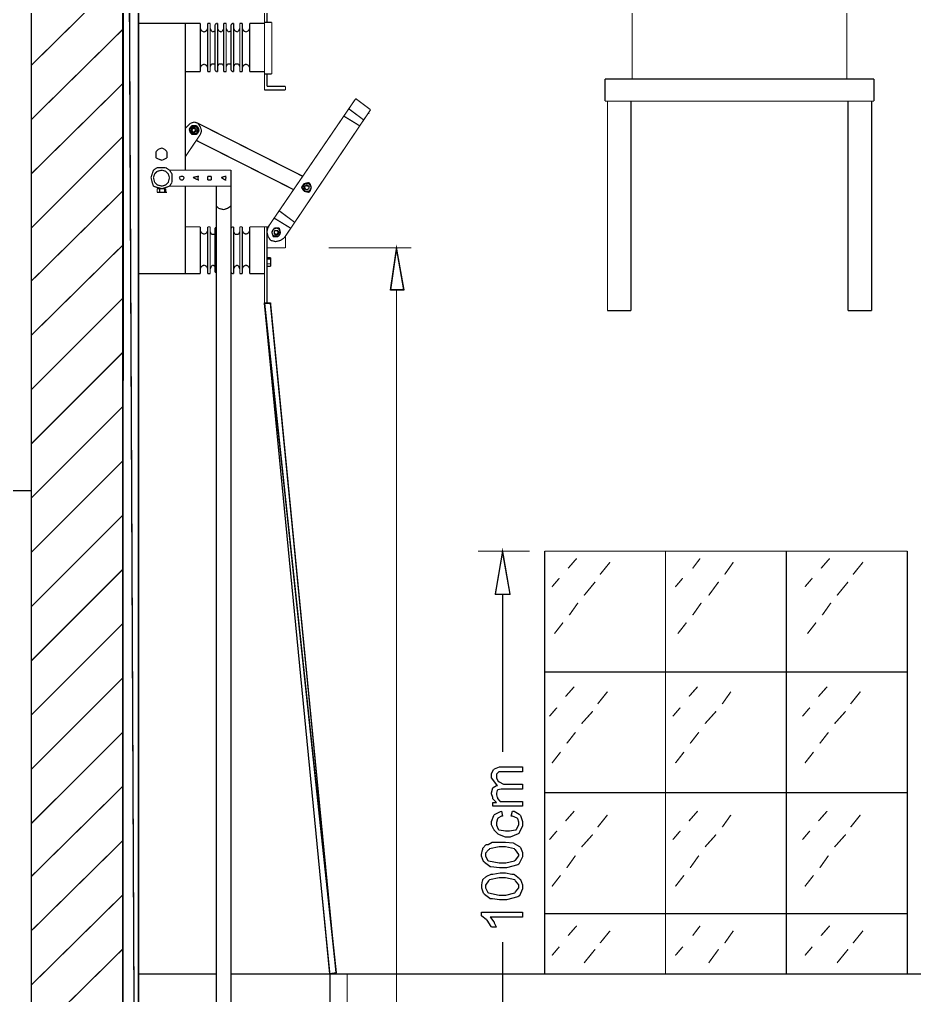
# Model space of a CAD drawing. Header units: metres. Extents: x 3290 to 4536, y 1562 to 1983.
# Drawn here: x 4039.74 to 4056.4, y 1700.83 to 1719.01 of the extents above; entities that cross this region are included whole.
import ezdxf

# ---------------------------------------------------------------- set-up
doc = ezdxf.new("R2010")
doc.units = ezdxf.units.M
for name, color, linetype in [('C00-00-00-BLACK', 7, 'Continuous'), ('C00-00-FF', 5, 'Continuous'), ('C00-7E-FF', 150, 'Continuous'), ('CC6-C8-CA', 254, 'Continuous'), ('CFF-00-00', 1, 'Continuous'), ('CFF-7E-00', 30, 'Continuous')]:
    doc.layers.add(name, color=color, linetype=linetype)

msp = doc.modelspace()

# ---------------------------------------------------------------- linework, layer by layer
at = {"layer": 'C00-00-00-BLACK', "const_width": 0.0229}
for points in [[(4039.96, 1742.21), (4039.96, 1681.01)], [(4041.659, 1742.21), (4041.659, 1681.01)], [(4041.659, 1681.331), (4041.682, 1741.889)], [(4041.958, 1741.889), (4041.958, 1681.422)], [(4041.659, 1725.475), (4041.659, 1681.01)], [(4051.145, 1719.989), (4051.145, 1718.726)], [(4055.141, 1719.989), (4055.141, 1717.899)], [(4039.96, 1718.153), (4041.659, 1719.828)], [(4044.3, 1719.484), (4044.3, 1717.693)], [(4044.345, 1719.484), (4044.345, 1718.955)], [(4041.958, 1718.933), (4042.829, 1718.933)], [(4042.829, 1718.933), (4043.106, 1718.933)], [(4042.829, 1718.933), (4042.829, 1716.201)], [(4043.106, 1718.933), (4043.106, 1718.037)], [(4043.29, 1718.933), (4043.244, 1718.933)], [(4043.244, 1718.933), (4043.244, 1718.91)], [(4043.244, 1718.91), (4043.244, 1718.06)], [(4043.29, 1718.91), (4043.29, 1718.933)], [(4043.29, 1718.91), (4043.29, 1718.06)], [(4043.405, 1718.933), (4043.381, 1718.91)], [(4043.381, 1718.91), (4043.381, 1718.06)], [(4043.427, 1718.933), (4043.405, 1718.933)], [(4043.427, 1718.91), (4043.427, 1718.933)], [(4043.427, 1718.91), (4043.427, 1718.06)], [(4043.588, 1718.933), (4043.542, 1718.933)], [(4043.542, 1718.933), (4043.542, 1718.91)], [(4043.542, 1718.91), (4043.542, 1718.06)], [(4043.588, 1718.91), (4043.588, 1718.933)], [(4043.588, 1718.91), (4043.588, 1718.06)], [(4043.704, 1718.933), (4043.679, 1718.91)], [(4043.679, 1718.91), (4043.679, 1718.06)], [(4043.727, 1718.933), (4043.704, 1718.933)], [(4043.727, 1718.91), (4043.727, 1718.933)], [(4043.727, 1718.91), (4043.727, 1718.06)], [(4043.887, 1718.933), (4043.841, 1718.933)], [(4043.841, 1718.933), (4043.841, 1718.91)], [(4043.841, 1718.91), (4043.841, 1718.06)], [(4043.887, 1718.91), (4043.887, 1718.933)], [(4043.887, 1718.91), (4043.887, 1718.06)], [(4044.025, 1718.933), (4044.3, 1718.933)], [(4044.025, 1718.933), (4044.025, 1718.037)], [(4044.3, 1718.955), (4044.437, 1718.955)], [(4044.437, 1718.955), (4044.437, 1717.991)], [(4039.96, 1717.143), (4041.659, 1718.818)], [(4043.106, 1718.841), (4043.129, 1718.795)], [(4043.129, 1718.795), (4043.176, 1718.773)], [(4043.176, 1718.773), (4043.221, 1718.795)], [(4043.221, 1718.795), (4043.244, 1718.841)], [(4043.29, 1718.841), (4043.313, 1718.795)], [(4043.313, 1718.795), (4043.336, 1718.773)], [(4043.336, 1718.773), (4043.381, 1718.795)], [(4043.381, 1718.795), (4043.381, 1718.841)], [(4043.427, 1718.841), (4043.45, 1718.795)], [(4043.45, 1718.795), (4043.496, 1718.773)], [(4043.496, 1718.773), (4043.519, 1718.795)], [(4043.519, 1718.795), (4043.542, 1718.841)], [(4043.588, 1718.841), (4043.61, 1718.795)], [(4043.61, 1718.795), (4043.634, 1718.773)], [(4043.634, 1718.773), (4043.679, 1718.795)], [(4043.679, 1718.795), (4043.679, 1718.841)], [(4043.727, 1718.841), (4043.75, 1718.795)], [(4043.75, 1718.795), (4043.796, 1718.773)], [(4043.796, 1718.773), (4043.818, 1718.795)], [(4043.818, 1718.795), (4043.841, 1718.841)], [(4043.887, 1718.841), (4043.91, 1718.795)], [(4043.91, 1718.795), (4043.956, 1718.773)], [(4043.956, 1718.773), (4044.001, 1718.795)], [(4044.001, 1718.795), (4044.025, 1718.841)], [(4051.145, 1718.726), (4051.145, 1717.899)], [(4043.129, 1718.153), (4043.106, 1718.108)], [(4043.176, 1718.176), (4043.129, 1718.153)], [(4043.221, 1718.153), (4043.176, 1718.176)], [(4043.244, 1718.108), (4043.221, 1718.153)], [(4043.313, 1718.176), (4043.29, 1718.13)], [(4043.336, 1718.176), (4043.313, 1718.176)], [(4043.381, 1718.176), (4043.336, 1718.176)], [(4043.381, 1718.13), (4043.381, 1718.176)], [(4043.45, 1718.176), (4043.427, 1718.13)], [(4043.496, 1718.176), (4043.45, 1718.176)], [(4043.519, 1718.176), (4043.496, 1718.176)], [(4043.542, 1718.13), (4043.519, 1718.176)], [(4043.61, 1718.176), (4043.588, 1718.13)], [(4043.634, 1718.176), (4043.61, 1718.176)], [(4043.679, 1718.176), (4043.634, 1718.176)], [(4043.679, 1718.13), (4043.679, 1718.176)], [(4043.75, 1718.176), (4043.727, 1718.13)], [(4043.796, 1718.176), (4043.75, 1718.176)], [(4043.818, 1718.176), (4043.796, 1718.176)], [(4043.841, 1718.13), (4043.818, 1718.176)], [(4043.91, 1718.153), (4043.887, 1718.108)], [(4043.956, 1718.176), (4043.91, 1718.153)], [(4044.001, 1718.153), (4043.956, 1718.176)], [(4044.025, 1718.108), (4044.001, 1718.153)], [(4042.829, 1718.037), (4043.106, 1718.037)], [(4043.244, 1718.06), (4043.244, 1718.037)], [(4043.244, 1718.037), (4043.29, 1718.037)], [(4043.29, 1718.037), (4043.29, 1718.06)], [(4043.381, 1718.06), (4043.405, 1718.037)], [(4043.405, 1718.037), (4043.427, 1718.037)], [(4043.427, 1718.037), (4043.427, 1718.06)], [(4043.542, 1718.06), (4043.542, 1718.037)], [(4043.542, 1718.037), (4043.588, 1718.037)], [(4043.588, 1718.037), (4043.588, 1718.06)], [(4043.679, 1718.06), (4043.704, 1718.037)], [(4043.704, 1718.037), (4043.727, 1718.037)], [(4043.727, 1718.037), (4043.727, 1718.06)], [(4043.841, 1718.06), (4043.841, 1718.037)], [(4043.841, 1718.037), (4043.887, 1718.037)], [(4043.887, 1718.037), (4043.887, 1718.06)], [(4044.025, 1718.037), (4044.3, 1718.037)], [(4044.437, 1717.991), (4044.3, 1717.991)], [(4044.345, 1717.991), (4044.345, 1717.762)], [(4039.96, 1716.133), (4041.659, 1717.808)], [(4050.639, 1717.899), (4050.639, 1717.486)], [(4055.095, 1717.899), (4050.639, 1717.899)], [(4055.647, 1717.899), (4055.095, 1717.899)], [(4055.647, 1717.899), (4055.647, 1717.486)], [(4044.691, 1717.693), (4044.3, 1717.693)], [(4044.345, 1717.762), (4044.691, 1717.762)], [(4044.691, 1717.762), (4044.691, 1717.693)], [(4045.999, 1717.533), (4044.369, 1715.145)], [(4046.275, 1717.326), (4045.999, 1717.533)], [(4054.82, 1717.486), (4050.639, 1717.486)], [(4050.685, 1717.486), (4050.685, 1713.583)], [(4051.122, 1717.486), (4051.122, 1717.005)], [(4055.647, 1717.486), (4054.82, 1717.486)], [(4055.164, 1717.486), (4055.164, 1713.583)], [(4055.601, 1717.486), (4055.601, 1713.583)], [(4044.668, 1714.939), (4046.275, 1717.326)], [(4045.862, 1717.349), (4046.138, 1717.143)], [(4046.253, 1717.257), (4046.23, 1717.257)], [(4042.923, 1717.074), (4042.875, 1717.028)], [(4042.992, 1717.097), (4042.923, 1717.074)], [(4043.061, 1717.074), (4042.992, 1717.097)], [(4043.061, 1717.074), (4045.012, 1716.087)], [(4043.106, 1717.005), (4043.061, 1717.074)], [(4045.77, 1717.212), (4046.07, 1717.028)], [(4042.875, 1717.028), (4042.829, 1716.981)], [(4043.106, 1716.866), (4042.829, 1716.454)], [(4042.945, 1717.028), (4042.898, 1716.958)], [(4042.923, 1717.005), (4042.898, 1716.958)], [(4042.898, 1716.958), (4042.945, 1716.866)], [(4042.898, 1716.958), (4042.923, 1716.89)], [(4042.992, 1717.028), (4042.923, 1717.005)], [(4042.945, 1717.005), (4042.923, 1716.935)], [(4042.923, 1716.935), (4042.945, 1716.89)], [(4042.923, 1716.89), (4042.992, 1716.866)], [(4043.037, 1717.028), (4042.945, 1717.028)], [(4043.015, 1717.005), (4042.945, 1717.005)], [(4042.992, 1716.981), (4042.945, 1716.981)], [(4042.945, 1716.981), (4042.945, 1716.958)], [(4042.969, 1716.958), (4042.945, 1716.935)], [(4042.945, 1716.958), (4042.945, 1716.912)], [(4042.945, 1716.935), (4042.969, 1716.912)], [(4042.945, 1716.912), (4042.992, 1716.912)], [(4042.945, 1716.89), (4043.015, 1716.89)], [(4042.945, 1716.866), (4043.037, 1716.866)], [(4042.969, 1716.912), (4042.992, 1716.912)], [(4043.061, 1717.005), (4042.992, 1717.028)], [(4043.015, 1716.958), (4042.992, 1716.981)], [(4043.015, 1716.981), (4042.992, 1716.981)], [(4042.992, 1716.912), (4043.015, 1716.935)], [(4042.992, 1716.912), (4043.015, 1716.912)], [(4042.992, 1716.866), (4043.061, 1716.89)], [(4043.037, 1717.005), (4043.015, 1717.005)], [(4043.037, 1716.958), (4043.015, 1716.981)], [(4043.015, 1716.935), (4043.015, 1716.958)], [(4043.015, 1716.912), (4043.037, 1716.958)], [(4043.015, 1716.89), (4043.037, 1716.89)], [(4043.083, 1716.935), (4043.037, 1717.028)], [(4043.061, 1716.958), (4043.037, 1717.005)], [(4043.037, 1716.89), (4043.061, 1716.958)], [(4043.037, 1716.866), (4043.083, 1716.935)], [(4043.083, 1716.958), (4043.061, 1717.005)], [(4043.061, 1716.89), (4043.083, 1716.958)], [(4043.129, 1716.935), (4043.106, 1717.005)], [(4043.106, 1716.866), (4043.129, 1716.935)], [(4051.122, 1717.005), (4051.122, 1713.583)], [(4039.96, 1715.123), (4041.659, 1716.821)], [(4043.037, 1716.752), (4044.852, 1715.834)], [(4042.325, 1716.591), (4042.28, 1716.546)], [(4042.28, 1716.546), (4042.28, 1716.499)], [(4042.28, 1716.499), (4042.28, 1716.43)], [(4042.394, 1716.614), (4042.325, 1716.591)], [(4042.44, 1716.591), (4042.394, 1716.614)], [(4042.486, 1716.546), (4042.44, 1716.591)], [(4042.486, 1716.499), (4042.486, 1716.546)], [(4042.486, 1716.43), (4042.486, 1716.499)], [(4042.28, 1716.43), (4042.325, 1716.408)], [(4042.325, 1716.408), (4042.394, 1716.385)], [(4042.394, 1716.385), (4042.44, 1716.408)], [(4042.44, 1716.408), (4042.486, 1716.43)], [(4042.21, 1716.133), (4042.188, 1716.064)], [(4042.233, 1716.201), (4042.21, 1716.133)], [(4042.302, 1716.248), (4042.233, 1716.201)], [(4042.256, 1716.133), (4042.233, 1716.064)], [(4042.302, 1716.179), (4042.256, 1716.133)], [(4042.394, 1716.248), (4042.302, 1716.248)], [(4042.394, 1716.201), (4042.302, 1716.179)], [(4042.463, 1716.248), (4042.394, 1716.248)], [(4042.463, 1716.179), (4042.394, 1716.201)], [(4042.532, 1716.201), (4042.463, 1716.248)], [(4042.509, 1716.133), (4042.463, 1716.179)], [(4042.532, 1716.064), (4042.509, 1716.133)], [(4042.578, 1716.133), (4042.532, 1716.201)], [(4042.532, 1716.201), (4043.679, 1716.201)], [(4042.578, 1716.064), (4042.578, 1716.133)], [(4043.679, 1716.201), (4043.679, 1696.894)], [(4042.188, 1716.064), (4042.21, 1715.972)], [(4042.21, 1715.972), (4042.233, 1715.903)], [(4042.233, 1716.064), (4042.256, 1715.972)], [(4042.256, 1715.972), (4042.302, 1715.926)], [(4042.463, 1715.926), (4042.509, 1715.972)], [(4042.509, 1715.972), (4042.532, 1716.064)], [(4042.532, 1715.903), (4042.578, 1715.972)], [(4042.578, 1715.972), (4042.578, 1716.064)], [(4042.738, 1716.087), (4042.715, 1716.064)], [(4042.715, 1716.064), (4042.738, 1716.018)], [(4042.761, 1716.087), (4042.738, 1716.087)], [(4042.738, 1716.018), (4042.761, 1716.018)], [(4042.783, 1716.087), (4042.761, 1716.087)], [(4042.761, 1716.018), (4042.783, 1716.018)], [(4042.807, 1716.064), (4042.783, 1716.087)], [(4042.783, 1716.018), (4042.807, 1716.064)], [(4043.061, 1716.087), (4042.969, 1716.064)], [(4042.969, 1716.064), (4043.061, 1716.018)], [(4043.061, 1716.064), (4043.061, 1716.087)], [(4043.061, 1716.087), (4043.083, 1716.087)], [(4043.061, 1716.018), (4043.061, 1716.064)], [(4043.061, 1716.018), (4043.083, 1716.018)], [(4043.29, 1716.087), (4043.244, 1716.087)], [(4043.244, 1716.087), (4043.244, 1716.064)], [(4043.244, 1716.064), (4043.244, 1716.018)], [(4043.244, 1716.018), (4043.29, 1716.018)], [(4043.313, 1716.087), (4043.29, 1716.087)], [(4043.29, 1716.018), (4043.313, 1716.018)], [(4043.313, 1716.064), (4043.313, 1716.087)], [(4043.313, 1716.018), (4043.313, 1716.064)], [(4043.565, 1716.087), (4043.496, 1716.064)], [(4043.496, 1716.064), (4043.565, 1716.018)], [(4043.588, 1716.064), (4043.565, 1716.087)], [(4043.565, 1716.087), (4043.588, 1716.087)], [(4043.565, 1716.018), (4043.588, 1716.064)], [(4043.565, 1716.018), (4043.588, 1716.018)], [(4045.035, 1715.949), (4044.989, 1715.879)], [(4045.057, 1715.949), (4045.012, 1715.879)], [(4045.035, 1715.949), (4045.012, 1715.879)], [(4045.127, 1715.972), (4045.035, 1715.949)], [(4045.127, 1715.949), (4045.035, 1715.949)], [(4045.127, 1715.949), (4045.057, 1715.949)], [(4045.149, 1715.949), (4045.127, 1715.972)], [(4045.149, 1715.926), (4045.127, 1715.949)], [(4045.172, 1715.879), (4045.127, 1715.949)], [(4045.172, 1715.879), (4045.149, 1715.949)], [(4039.96, 1714.135), (4041.659, 1715.81)], [(4042.233, 1715.903), (4042.302, 1715.879)], [(4042.302, 1715.926), (4042.394, 1715.903)], [(4042.302, 1715.879), (4042.394, 1715.856)], [(4042.302, 1715.856), (4042.302, 1715.787)], [(4042.463, 1715.856), (4042.302, 1715.856)], [(4042.302, 1715.787), (4042.325, 1715.787)], [(4042.302, 1715.787), (4042.325, 1715.787)], [(4042.463, 1715.787), (4042.302, 1715.787)], [(4042.325, 1715.787), (4042.349, 1715.787)], [(4042.349, 1715.856), (4042.349, 1715.787)], [(4042.349, 1715.787), (4042.394, 1715.787)], [(4042.394, 1715.903), (4042.463, 1715.926)], [(4042.394, 1715.856), (4042.463, 1715.879)], [(4042.394, 1715.787), (4042.44, 1715.787)], [(4042.44, 1715.856), (4042.44, 1715.787)], [(4042.44, 1715.787), (4042.463, 1715.787)], [(4042.44, 1715.787), (4042.463, 1715.787)], [(4042.463, 1715.879), (4042.532, 1715.903)], [(4042.463, 1715.856), (4042.463, 1715.787)], [(4042.463, 1715.787), (4042.486, 1715.787)], [(4042.532, 1715.903), (4043.679, 1715.903)], [(4042.829, 1715.903), (4042.829, 1714.273)], [(4043.405, 1715.903), (4043.405, 1696.894)], [(4044.989, 1715.879), (4045.035, 1715.81)], [(4045.012, 1715.879), (4045.057, 1715.81)], [(4045.012, 1715.879), (4045.035, 1715.81)], [(4045.057, 1715.903), (4045.035, 1715.879)], [(4045.035, 1715.879), (4045.057, 1715.856)], [(4045.035, 1715.81), (4045.127, 1715.787)], [(4045.035, 1715.81), (4045.127, 1715.787)], [(4045.081, 1715.926), (4045.057, 1715.903)], [(4045.057, 1715.879), (4045.057, 1715.856)], [(4045.057, 1715.856), (4045.081, 1715.834)], [(4045.057, 1715.856), (4045.081, 1715.834)], [(4045.057, 1715.81), (4045.127, 1715.81)], [(4045.127, 1715.903), (4045.081, 1715.926)], [(4045.104, 1715.903), (4045.081, 1715.903)], [(4045.081, 1715.834), (4045.127, 1715.856)], [(4045.081, 1715.834), (4045.127, 1715.856)], [(4045.127, 1715.903), (4045.104, 1715.903)], [(4045.127, 1715.856), (4045.127, 1715.903)], [(4045.127, 1715.879), (4045.127, 1715.903)], [(4045.127, 1715.856), (4045.127, 1715.879)], [(4045.127, 1715.787), (4045.172, 1715.879)], [(4045.127, 1715.81), (4045.149, 1715.834)], [(4045.127, 1715.787), (4045.149, 1715.81)], [(4045.172, 1715.879), (4045.149, 1715.926)], [(4045.149, 1715.834), (4045.172, 1715.879)], [(4045.149, 1715.81), (4045.172, 1715.879)], [(4043.405, 1715.535), (4043.45, 1715.489)], [(4043.45, 1715.489), (4043.542, 1715.466)], [(4043.542, 1715.466), (4043.61, 1715.489)], [(4043.61, 1715.489), (4043.679, 1715.535)], [(4044.576, 1715.443), (4044.852, 1715.237)], [(4044.484, 1715.306), (4044.783, 1715.123)], [(4042.829, 1715.145), (4043.106, 1715.145)], [(4043.106, 1715.145), (4043.106, 1714.273)], [(4043.106, 1715.076), (4043.129, 1715.03)], [(4043.221, 1715.03), (4043.244, 1715.076)], [(4043.29, 1715.145), (4043.244, 1715.145)], [(4043.244, 1715.145), (4043.244, 1715.123)], [(4043.244, 1715.123), (4043.244, 1714.296)], [(4043.29, 1715.123), (4043.29, 1715.145)], [(4043.29, 1715.123), (4043.29, 1714.296)], [(4043.29, 1715.054), (4043.313, 1715.008)], [(4043.405, 1715.145), (4043.381, 1715.123)], [(4043.381, 1715.123), (4043.381, 1714.296)], [(4043.381, 1715.008), (4043.381, 1715.054)], [(4043.704, 1715.145), (4043.679, 1715.123)], [(4043.679, 1715.123), (4043.679, 1714.296)], [(4043.679, 1715.03), (4043.679, 1715.054)], [(4043.727, 1715.145), (4043.704, 1715.145)], [(4043.727, 1715.123), (4043.727, 1715.145)], [(4043.727, 1715.123), (4043.727, 1714.296)], [(4043.727, 1715.054), (4043.75, 1715.008)], [(4043.818, 1715.008), (4043.841, 1715.054)], [(4043.887, 1715.145), (4043.841, 1715.145)], [(4043.841, 1715.145), (4043.841, 1715.123)], [(4043.841, 1715.123), (4043.841, 1714.296)], [(4043.887, 1715.123), (4043.887, 1715.145)], [(4043.887, 1715.123), (4043.887, 1714.296)], [(4043.887, 1715.076), (4043.91, 1715.03)], [(4044.001, 1715.03), (4044.025, 1715.076)], [(4044.025, 1715.145), (4044.025, 1714.273)], [(4044.025, 1715.145), (4044.392, 1715.145)], [(4044.3, 1715.145), (4044.3, 1713.723)], [(4044.345, 1715.145), (4044.345, 1713.723)], [(4044.369, 1715.145), (4044.345, 1715.054)], [(4044.345, 1715.054), (4044.369, 1714.962)], [(4044.484, 1715.123), (4044.437, 1715.054)], [(4044.461, 1715.1), (4044.437, 1715.03)], [(4044.461, 1715.1), (4044.437, 1715.03)], [(4044.437, 1715.054), (4044.461, 1714.962)], [(4044.531, 1715.123), (4044.461, 1715.1)], [(4044.531, 1715.123), (4044.461, 1715.1)], [(4044.576, 1715.123), (4044.484, 1715.123)], [(4044.531, 1715.076), (4044.484, 1715.076)], [(4044.484, 1715.076), (4044.484, 1715.03)], [(4044.576, 1715.1), (4044.531, 1715.123)], [(4044.576, 1715.1), (4044.531, 1715.123)], [(4044.554, 1715.054), (4044.531, 1715.076)], [(4044.554, 1715.076), (4044.531, 1715.076)], [(4044.576, 1715.03), (4044.554, 1715.076)], [(4044.554, 1715.03), (4044.554, 1715.054)], [(4044.599, 1715.03), (4044.576, 1715.123)], [(4044.599, 1715.03), (4044.576, 1715.1)], [(4044.599, 1715.03), (4044.576, 1715.1)], [(4043.129, 1715.03), (4043.176, 1715.008)], [(4043.176, 1715.008), (4043.221, 1715.03)], [(4043.313, 1715.008), (4043.336, 1715.008)], [(4043.336, 1715.008), (4043.381, 1715.008)], [(4043.75, 1715.008), (4043.796, 1715.008)], [(4043.796, 1715.008), (4043.818, 1715.008)], [(4043.91, 1715.03), (4043.956, 1715.008)], [(4043.956, 1715.008), (4044.001, 1715.03)], [(4044.369, 1714.962), (4044.414, 1714.893)], [(4044.414, 1714.893), (4044.508, 1714.87)], [(4044.437, 1715.03), (4044.461, 1714.985)], [(4044.437, 1715.03), (4044.461, 1714.985)], [(4044.461, 1714.985), (4044.531, 1714.962)], [(4044.461, 1714.985), (4044.531, 1714.962)], [(4044.461, 1714.962), (4044.554, 1714.962)], [(4044.484, 1715.03), (4044.508, 1715.008)], [(4044.484, 1715.03), (4044.484, 1715.008)], [(4044.484, 1715.008), (4044.531, 1714.985)], [(4044.508, 1715.008), (4044.531, 1715.008)], [(4044.508, 1714.87), (4044.599, 1714.893)], [(4044.531, 1715.008), (4044.554, 1715.03)], [(4044.531, 1714.985), (4044.576, 1715.03)], [(4044.531, 1714.962), (4044.576, 1714.985)], [(4044.531, 1714.962), (4044.576, 1714.985)], [(4044.554, 1714.962), (4044.599, 1715.03)], [(4044.576, 1714.985), (4044.599, 1715.03)], [(4044.576, 1714.985), (4044.599, 1715.03)], [(4044.599, 1714.893), (4044.668, 1714.939)], [(4044.691, 1714.754), (4044.691, 1714.985)], [(4039.96, 1713.125), (4041.659, 1714.801)], [(4044.345, 1714.754), (4044.691, 1714.754)], [(4044.345, 1714.571), (4044.414, 1714.571)], [(4044.345, 1714.548), (4044.414, 1714.548)], [(4044.414, 1714.571), (4044.414, 1714.434)], [(4044.414, 1714.548), (4044.414, 1714.571)], [(4044.414, 1714.456), (4044.414, 1714.548)], [(4043.129, 1714.41), (4043.106, 1714.365)], [(4043.176, 1714.434), (4043.129, 1714.41)], [(4043.221, 1714.41), (4043.176, 1714.434)], [(4043.244, 1714.365), (4043.221, 1714.41)], [(4043.313, 1714.41), (4043.29, 1714.365)], [(4043.336, 1714.434), (4043.313, 1714.41)], [(4043.381, 1714.41), (4043.336, 1714.434)], [(4043.381, 1714.365), (4043.381, 1714.41)], [(4043.679, 1714.365), (4043.679, 1714.41)], [(4043.75, 1714.41), (4043.727, 1714.365)], [(4043.796, 1714.434), (4043.75, 1714.41)], [(4043.818, 1714.41), (4043.796, 1714.434)], [(4043.841, 1714.365), (4043.818, 1714.41)], [(4043.91, 1714.41), (4043.887, 1714.365)], [(4043.956, 1714.434), (4043.91, 1714.41)], [(4044.001, 1714.41), (4043.956, 1714.434)], [(4044.025, 1714.365), (4044.001, 1714.41)], [(4044.345, 1714.456), (4044.414, 1714.456)], [(4044.345, 1714.41), (4044.414, 1714.41)], [(4044.414, 1714.434), (4044.414, 1714.456)], [(4044.414, 1714.41), (4044.414, 1714.434)], [(4044.414, 1714.41), (4044.414, 1714.434)], [(4041.958, 1714.273), (4043.106, 1714.273)], [(4043.244, 1714.296), (4043.244, 1714.273)], [(4043.244, 1714.273), (4043.29, 1714.273)], [(4043.29, 1714.273), (4043.29, 1714.296)], [(4043.381, 1714.296), (4043.405, 1714.296)], [(4043.679, 1714.296), (4043.704, 1714.273)], [(4043.704, 1714.273), (4043.727, 1714.273)], [(4043.727, 1714.273), (4043.727, 1714.296)], [(4043.841, 1714.296), (4043.841, 1714.273)], [(4043.841, 1714.273), (4043.887, 1714.273)], [(4043.887, 1714.273), (4043.887, 1714.296)], [(4044.025, 1714.273), (4044.3, 1714.273)], [(4040.741, 1712.896), (4041.659, 1713.814)], [(4044.3, 1713.723), (4044.345, 1713.723)], [(4051.099, 1713.583), (4050.685, 1713.583)], [(4051.122, 1713.583), (4051.099, 1713.583)], [(4055.164, 1713.583), (4055.601, 1713.583)], [(4039.96, 1712.115), (4040.741, 1712.896)], [(4039.96, 1711.105), (4041.659, 1712.804)], [(4039.96, 1710.095), (4041.659, 1711.794)], [(4039.96, 1709.084), (4041.659, 1710.784)], [(4039.96, 1710.232), (4020.849, 1710.232)], [(4039.96, 1708.074), (4041.659, 1709.773)], [(4049.515, 1709.107), (4049.515, 1701.233)], [(4049.515, 1709.107), (4056.267, 1709.107)], [(4051.765, 1709.107), (4051.765, 1701.233)], [(4054.016, 1709.107), (4054.016, 1701.233)], [(4056.267, 1709.107), (4056.267, 1701.233)], [(4049.951, 1708.786), (4050.111, 1708.97)], [(4050.547, 1708.672), (4050.733, 1708.901)], [(4052.27, 1708.786), (4052.409, 1708.97)], [(4052.867, 1708.672), (4053.028, 1708.901)], [(4054.66, 1708.786), (4054.82, 1708.97)], [(4055.256, 1708.672), (4055.441, 1708.901)], [(4039.96, 1707.064), (4041.659, 1708.763)], [(4049.652, 1708.442), (4049.789, 1708.603)], [(4050.25, 1708.282), (4050.456, 1708.534)], [(4051.949, 1708.442), (4052.086, 1708.603)], [(4052.569, 1708.282), (4052.753, 1708.534)], [(4054.36, 1708.442), (4054.498, 1708.603)], [(4054.958, 1708.282), (4055.164, 1708.534)], [(4049.974, 1707.914), (4050.135, 1708.143)], [(4052.27, 1707.914), (4052.431, 1708.143)], [(4054.683, 1707.914), (4054.843, 1708.143)], [(4049.697, 1707.57), (4049.858, 1707.776)], [(4051.994, 1707.57), (4052.155, 1707.776)], [(4054.407, 1707.57), (4054.567, 1707.776)], [(4039.96, 1706.056), (4041.659, 1707.753)], [(4039.96, 1705.045), (4041.659, 1706.743)], [(4049.515, 1706.858), (4056.267, 1706.858)], [(4049.904, 1706.399), (4050.066, 1706.582)], [(4052.201, 1706.399), (4052.363, 1706.582)], [(4054.612, 1706.399), (4054.774, 1706.582)], [(4050.502, 1706.261), (4050.685, 1706.49)], [(4052.821, 1706.261), (4052.982, 1706.49)], [(4055.21, 1706.261), (4055.393, 1706.49)], [(4049.606, 1706.032), (4049.744, 1706.193)], [(4051.902, 1706.032), (4052.04, 1706.193)], [(4054.315, 1706.032), (4054.452, 1706.193)], [(4050.203, 1705.894), (4050.41, 1706.124)], [(4052.5, 1705.894), (4052.707, 1706.124)], [(4054.912, 1705.894), (4055.118, 1706.124)], [(4039.96, 1704.034), (4041.659, 1705.733)], [(4049.927, 1705.526), (4050.089, 1705.733)], [(4052.224, 1705.526), (4052.385, 1705.733)], [(4054.637, 1705.526), (4054.798, 1705.733)], [(4049.652, 1705.16), (4049.812, 1705.366)], [(4051.949, 1705.16), (4052.109, 1705.366)], [(4054.36, 1705.16), (4054.521, 1705.366)], [(4039.96, 1703.048), (4041.659, 1704.723)], [(4049.515, 1704.607), (4056.267, 1704.607)], [(4049.904, 1704.081), (4050.066, 1704.265)], [(4050.502, 1703.966), (4050.685, 1704.195)], [(4052.201, 1704.081), (4052.363, 1704.265)], [(4052.821, 1703.966), (4052.982, 1704.195)], [(4054.612, 1704.081), (4054.774, 1704.265)], [(4055.21, 1703.966), (4055.393, 1704.195)], [(4049.606, 1703.735), (4049.744, 1703.897)], [(4050.203, 1703.598), (4050.41, 1703.829)], [(4051.902, 1703.735), (4052.04, 1703.897)], [(4052.5, 1703.598), (4052.707, 1703.829)], [(4054.315, 1703.735), (4054.452, 1703.897)], [(4054.912, 1703.598), (4055.118, 1703.829)], [(4039.96, 1702.037), (4041.659, 1703.712)], [(4049.927, 1703.209), (4050.089, 1703.437)], [(4052.224, 1703.209), (4052.385, 1703.437)], [(4054.637, 1703.209), (4054.798, 1703.437)], [(4049.652, 1702.864), (4049.812, 1703.07)], [(4051.949, 1702.864), (4052.109, 1703.07)], [(4054.36, 1702.864), (4054.521, 1703.07)], [(4039.96, 1701.027), (4041.659, 1702.702)], [(4049.515, 1702.358), (4056.267, 1702.358)], [(4049.951, 1701.946), (4050.111, 1702.129)], [(4050.547, 1701.808), (4050.733, 1702.037)], [(4052.27, 1701.946), (4052.409, 1702.129)], [(4052.867, 1701.808), (4053.028, 1702.037)], [(4054.66, 1701.946), (4054.82, 1702.129)], [(4055.256, 1701.808), (4055.441, 1702.037)], [(4039.96, 1700.017), (4041.659, 1701.693)], [(4049.652, 1701.578), (4049.789, 1701.74)], [(4050.25, 1701.439), (4050.456, 1701.693)], [(4051.949, 1701.578), (4052.086, 1701.74)], [(4052.569, 1701.439), (4052.753, 1701.693)], [(4054.36, 1701.578), (4054.498, 1701.74)], [(4054.958, 1701.439), (4055.164, 1701.693)], [(4041.659, 1701.233), (4041.682, 1701.233)], [(4041.958, 1701.233), (4043.405, 1701.233)], [(4043.405, 1701.233), (4042.072, 1701.233)], [(4043.679, 1701.233), (4045.518, 1701.233)], [(4063.157, 1701.233), (4043.679, 1701.233)], [(4045.518, 1701.233), (4045.632, 1701.257)], [(4045.518, 1681.331), (4045.518, 1701.233)], [(4045.518, 1701.233), (4063.157, 1701.233)], [(4045.839, 1682.134), (4045.839, 1701.233)]]:
    msp.add_lwpolyline(points, dxfattribs=at)
msp.add_lwpolyline([(4044.414, 1714.571), (4044.414, 1714.571)], close=True, dxfattribs=at)
msp.add_lwpolyline([(4044.414, 1714.571), (4044.414, 1714.571)], close=True, dxfattribs=at)
at = {"layer": 'C00-00-FF', "const_width": 0.0229}
msp.add_lwpolyline([(4049.17, 1709.107), (4048.273, 1709.107)], dxfattribs=at)
at = {"layer": 'C00-7E-FF', "const_width": 0.0229}
for points in [[(4045.495, 1714.754), (4047.034, 1714.754)], [(4046.757, 1713.974), (4046.757, 1698.226)], [(4049.239, 1709.107), (4048.459, 1709.107)], [(4048.733, 1708.305), (4048.733, 1705.366)], [(4048.733, 1698.663), (4048.733, 1701.831)]]:
    msp.add_lwpolyline(points, dxfattribs=at)
for points in [[(4046.643, 1713.974), (4046.897, 1713.974), (4046.757, 1714.754), (4046.643, 1713.974)], [(4048.596, 1708.305), (4048.871, 1708.305), (4048.733, 1709.107), (4048.596, 1708.305)]]:
    msp.add_lwpolyline(points, close=True, dxfattribs=at)
at = {"layer": 'C00-7E-FF'}
for points in [[(4046.643, 1713.974), (4046.897, 1713.974), (4046.757, 1714.754), (4046.643, 1713.974)], [(4048.596, 1708.305), (4048.871, 1708.305), (4048.733, 1709.107), (4048.596, 1708.305)]]:
    msp.add_lwpolyline(points, close=True, dxfattribs=at)
at = {"layer": 'CC6-C8-CA', "const_width": 0.0229}
for points in [[(4041.682, 1741.889), (4041.958, 1681.468), (4041.659, 1681.468), (4041.682, 1741.889)], [(4041.958, 1741.889), (4041.682, 1741.889), (4041.958, 1681.468), (4041.958, 1741.889)]]:
    msp.add_lwpolyline(points, close=True, dxfattribs=at)
at = {"layer": 'CC6-C8-CA'}
for points in [[(4041.682, 1741.889), (4041.958, 1681.468), (4041.659, 1681.468), (4041.682, 1741.889)], [(4041.958, 1741.889), (4041.682, 1741.889), (4041.958, 1681.468), (4041.958, 1741.889)]]:
    msp.add_lwpolyline(points, close=True, dxfattribs=at)
at = {"layer": 'CFF-00-00', "const_width": 0.0229}
for points in [[(4044.414, 1713.723), (4044.3, 1713.723), (4045.632, 1701.257), (4044.414, 1713.723)], [(4044.3, 1713.723), (4045.632, 1701.257), (4045.518, 1701.233), (4044.3, 1713.723)]]:
    msp.add_lwpolyline(points, close=True, dxfattribs=at)
at = {"layer": 'CFF-00-00'}
for points in [[(4044.414, 1713.723), (4044.3, 1713.723), (4045.632, 1701.257), (4044.414, 1713.723)], [(4044.3, 1713.723), (4045.632, 1701.257), (4045.518, 1701.233), (4044.3, 1713.723)]]:
    msp.add_lwpolyline(points, close=True, dxfattribs=at)
at = {"layer": 'CFF-7E-00'}
for points in [[(4049.1, 1704.356), (4048.548, 1704.356), (4048.548, 1704.425), (4048.617, 1704.425), (4048.611, 1704.431), (4048.554, 1704.488), (4048.548, 1704.494), (4048.548, 1704.522), (4048.526, 1704.587), (4048.526, 1704.607), (4048.526, 1704.607), (4048.548, 1704.699), (4048.548, 1704.699), (4048.554, 1704.705), (4048.618, 1704.745), (4048.64, 1704.745), (4048.623, 1704.758), (4048.526, 1704.886), (4048.526, 1704.929), (4048.526, 1704.958), (4048.565, 1705.038), (4048.571, 1705.043), (4048.583, 1705.055), (4048.677, 1705.09), (4048.709, 1705.09), (4049.1, 1705.09), (4049.1, 1704.998), (4048.755, 1704.998), (4048.731, 1704.998), (4048.68, 1704.998), (4048.663, 1704.998), (4048.663, 1704.998), (4048.623, 1704.958), (4048.617, 1704.952), (4048.617, 1704.952), (4048.617, 1704.918), (4048.617, 1704.906), (4048.617, 1704.884), (4048.651, 1704.82), (4048.663, 1704.814), (4048.668, 1704.809), (4048.751, 1704.768), (4048.779, 1704.768), (4049.1, 1704.768), (4049.1, 1704.677), (4048.731, 1704.677), (4048.708, 1704.677), (4048.645, 1704.66), (4048.64, 1704.654), (4048.633, 1704.649), (4048.617, 1704.601), (4048.617, 1704.585), (4048.617, 1704.568), (4048.633, 1704.522), (4048.64, 1704.516), (4048.64, 1704.5), (4048.68, 1704.453), (4048.686, 1704.447), (4048.714, 1704.447), (4048.779, 1704.447), (4048.802, 1704.447), (4049.1, 1704.447), (4049.1, 1704.356)], [(4048.893, 1704.173), (4048.917, 1704.265), (4048.951, 1704.265), (4049.042, 1704.207), (4049.054, 1704.195), (4049.065, 1704.184), (4049.1, 1704.072), (4049.1, 1704.034), (4049.1, 1703.989), (4049.043, 1703.864), (4049.032, 1703.851), (4049.02, 1703.841), (4048.873, 1703.781), (4048.825, 1703.781), (4048.785, 1703.781), (4048.676, 1703.823), (4048.664, 1703.829), (4048.652, 1703.835), (4048.578, 1703.909), (4048.573, 1703.92), (4048.567, 1703.926), (4048.527, 1704.008), (4048.527, 1704.034), (4048.527, 1704.074), (4048.567, 1704.184), (4048.573, 1704.195), (4048.584, 1704.201), (4048.692, 1704.259), (4048.711, 1704.265), (4048.733, 1704.173), (4048.71, 1704.173), (4048.646, 1704.132), (4048.641, 1704.126), (4048.635, 1704.121), (4048.619, 1704.056), (4048.619, 1704.034), (4048.619, 1704.006), (4048.652, 1703.932), (4048.664, 1703.92), (4048.67, 1703.915), (4048.786, 1703.897), (4048.825, 1703.897), (4048.864, 1703.897), (4048.974, 1703.915), (4048.985, 1703.92), (4048.99, 1703.932), (4049.032, 1704.009), (4049.032, 1704.034), (4049.032, 1704.058), (4049.014, 1704.121), (4049.008, 1704.126), (4049.002, 1704.132), (4048.92, 1704.173), (4048.893, 1704.173)], [(4048.733, 1703.209), (4048.676, 1703.209), (4048.515, 1703.225), (4048.504, 1703.231), (4048.492, 1703.237), (4048.394, 1703.311), (4048.389, 1703.322), (4048.377, 1703.328), (4048.342, 1703.427), (4048.342, 1703.46), (4048.342, 1703.46), (4048.359, 1703.546), (4048.365, 1703.551), (4048.365, 1703.575), (4048.423, 1703.638), (4048.435, 1703.643), (4048.463, 1703.643), (4048.538, 1703.685), (4048.55, 1703.69), (4048.55, 1703.69), (4048.687, 1703.69), (4048.733, 1703.69), (4048.785, 1703.69), (4048.928, 1703.673), (4048.94, 1703.667), (4048.951, 1703.661), (4049.048, 1703.604), (4049.054, 1703.598), (4049.065, 1703.587), (4049.1, 1703.492), (4049.1, 1703.46), (4049.1, 1703.414), (4049.043, 1703.289), (4049.032, 1703.277), (4049.014, 1703.266), (4048.803, 1703.209), (4048.733, 1703.209)], [(4048.733, 1703.3), (4048.79, 1703.3), (4048.956, 1703.341), (4048.962, 1703.346), (4048.974, 1703.351), (4049.032, 1703.433), (4049.032, 1703.46), (4049.032, 1703.46), (4048.974, 1703.546), (4048.962, 1703.551), (4048.956, 1703.564), (4048.788, 1703.598), (4048.733, 1703.598), (4048.67, 1703.598), (4048.486, 1703.564), (4048.481, 1703.551), (4048.469, 1703.546), (4048.412, 1703.481), (4048.412, 1703.46), (4048.412, 1703.432), (4048.453, 1703.351), (4048.459, 1703.346), (4048.469, 1703.341), (4048.666, 1703.3), (4048.733, 1703.3)], [(4048.733, 1702.611), (4048.676, 1702.611), (4048.546, 1702.633), (4048.504, 1702.633), (4048.492, 1702.64), (4048.394, 1702.714), (4048.389, 1702.725), (4048.377, 1702.737), (4048.344, 1702.832), (4048.344, 1702.863), (4048.344, 1702.892), (4048.361, 1702.966), (4048.366, 1702.977), (4048.366, 1702.995), (4048.423, 1703.041), (4048.435, 1703.047), (4048.441, 1703.053), (4048.522, 1703.092), (4048.55, 1703.092), (4048.55, 1703.092), (4048.687, 1703.115), (4048.733, 1703.115), (4048.785, 1703.115), (4048.902, 1703.092), (4048.941, 1703.092), (4048.952, 1703.087), (4049.049, 1703.012), (4049.055, 1703), (4049.067, 1702.989), (4049.102, 1702.895), (4049.102, 1702.863), (4049.102, 1702.817), (4049.045, 1702.691), (4049.033, 1702.679), (4049.015, 1702.668), (4048.803, 1702.611), (4048.733, 1702.611)], [(4048.733, 1702.702), (4048.791, 1702.702), (4048.958, 1702.743), (4048.964, 1702.748), (4048.975, 1702.76), (4049.033, 1702.838), (4049.033, 1702.863), (4049.033, 1702.892), (4048.975, 1702.966), (4048.964, 1702.977), (4048.958, 1702.983), (4048.789, 1703.023), (4048.733, 1703.023), (4048.67, 1703.023), (4048.486, 1702.983), (4048.481, 1702.977), (4048.469, 1702.966), (4048.412, 1702.889), (4048.412, 1702.863), (4048.412, 1702.834), (4048.453, 1702.76), (4048.459, 1702.748), (4048.469, 1702.743), (4048.666, 1702.702), (4048.733, 1702.702)], [(4049.1, 1702.382), (4049.1, 1702.289), (4048.504, 1702.289), (4048.509, 1702.284), (4048.567, 1702.204), (4048.573, 1702.198), (4048.578, 1702.187), (4048.613, 1702.112), (4048.619, 1702.106), (4048.527, 1702.106), (4048.521, 1702.118), (4048.447, 1702.232), (4048.435, 1702.243), (4048.429, 1702.249), (4048.347, 1702.307), (4048.342, 1702.313), (4048.342, 1702.382), (4049.1, 1702.382)]]:
    msp.add_lwpolyline(points, close=True, dxfattribs=at)

doc.saveas('drawing.dxf')
